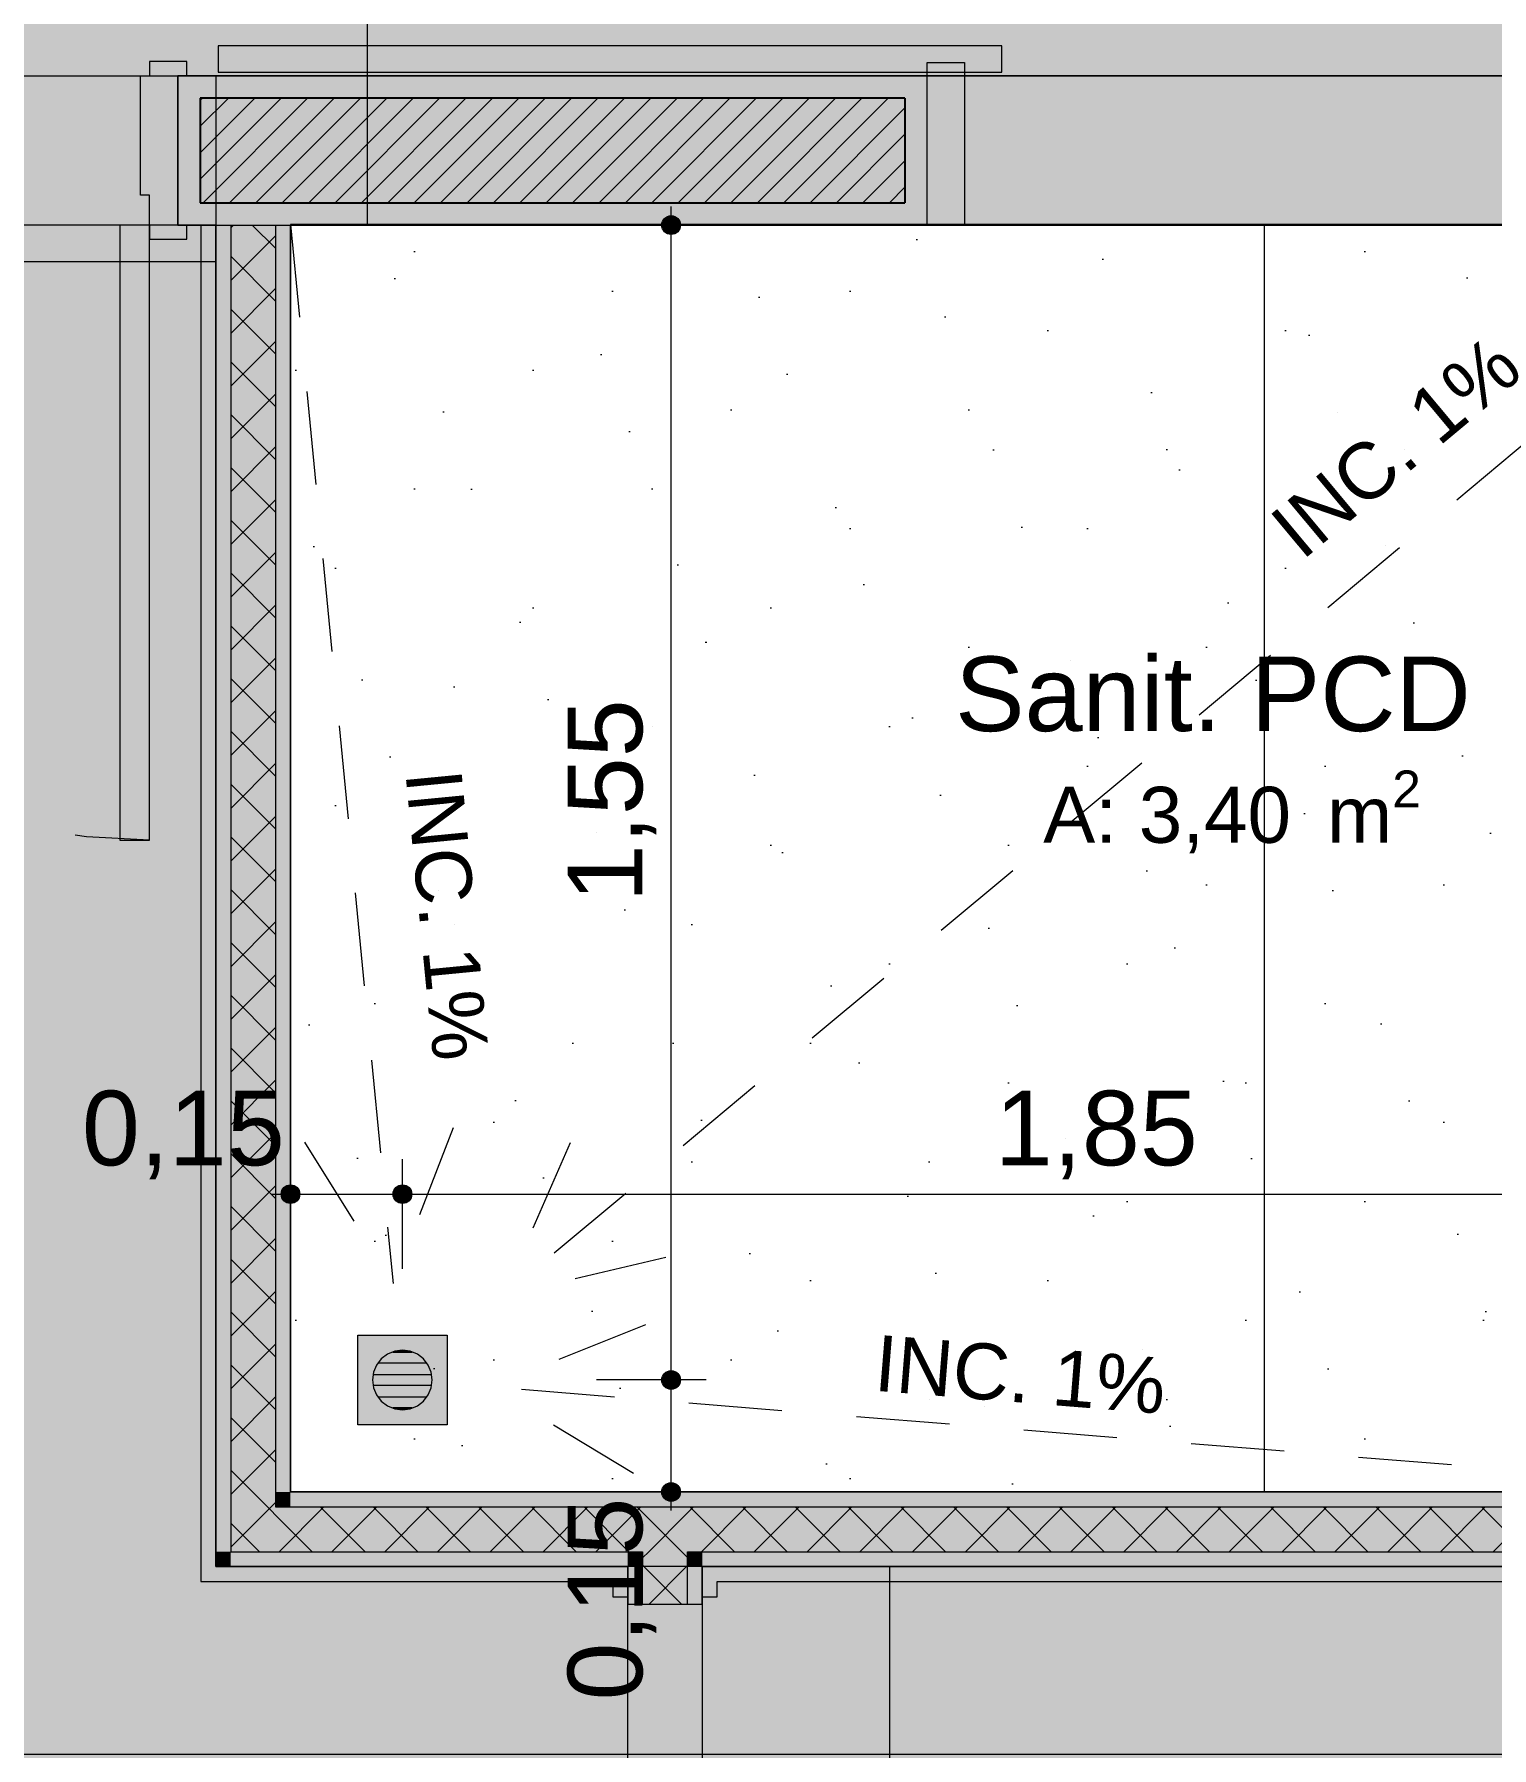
# Model space of a CAD drawing. Header units: metres. Extents: x -77 to -41.1, y -68 to -27.7.
# Drawn here: x -52.959 to -51.007, y -54.591 to -52.295 of the extents above; entities that cross this region are included whole.
import ezdxf
from ezdxf.enums import TextEntityAlignment as Align

# ---------------------------------------------------------------- set-up
doc = ezdxf.new("R2010")
doc.units = ezdxf.units.M
doc.header["$MEASUREMENT"] = 0
doc.linetypes.add('Dashed', pattern=[0.07, 0.045, -0.025])
doc.linetypes.add('HIDDEN2', pattern=[0.1875, 0.125, -0.0625])
for name, color, linetype in [('COTAS PISOS', 7, 'Continuous'), ('PAREDE CONSTRUIR', 7, 'Continuous'), ('Portas Archicad', 7, 'Continuous'), ('ZONA', 7, 'Continuous')]:
    doc.layers.add(name, color=color, linetype=linetype)
for name, color, linetype, lineweight, true_color in [('COTAS PISOS_Caneta_No__25', 7, 'Continuous', 13, 0x982312), ('LAJES.EST_Caneta_No__18', 7, 'Continuous', 0, 0xdfdfdf), ('LAJES.EST_Caneta_No__254', 7, 'Continuous', 0, 0xd1c9ad), ('PISO_Caneta_No__97', 7, 'Continuous', 5, 0x6b6b6b), ('Portas Archicad_Caneta_No__9', 7, 'Continuous', 5, 0x020202), ('Portas Archicad_Caneta_No__97', 7, 'Continuous', 5, 0x6b6b6b), ('RALO_Caneta_No__19', 7, 'Continuous', 0, 0xe9e9e9), ('ZONA_Caneta_No__56', 7, 'Continuous', 0, 0xffe495)]:
    doc.layers.add(name, color=color, linetype=linetype, lineweight=lineweight, true_color=true_color)
for name, color, linetype, lineweight in [('LAJES.EST_Caneta_No__96', 252, 'Continuous', 0), ('NOTAS PISOS_Caneta_No__98', 7, 'Continuous', 0), ('PAREDE CONSTRUIR_Caneta_No__241', 7, 'Continuous', 13), ('PAREDE CONSTRUIR_Caneta_No__3', 7, 'Continuous', 25), ('PAREDE CONSTRUIR_Caneta_No__83', 84, 'Continuous', 0), ('PISO - Rodapé_Caneta_No__11', 7, 'Continuous', 5), ('PISO_Caneta_No__241', 7, 'Continuous', 13), ('Portas Archicad_Caneta_No__241', 7, 'Continuous', 13), ('Portas Archicad_Caneta_No__98', 7, 'Continuous', 0), ('RALO_Caneta_No__96', 252, 'Continuous', 0), ('Selos de Zona Archicad_Caneta_No__11', 7, 'Continuous', 5)]:
    doc.layers.add(name, color=color, linetype=linetype, lineweight=lineweight)
doc.styles.add('GENERATED_STYLE_1', font='arial.ttf')
doc.dimstyles.new('GENERATED_STYLE__1', dxfattribs={"dimtxt": 0.1, "dimasz": 0.0475, "dimexe": 0.18, "dimexo": 0.1, "dimgap": 0, "dimtad": 1, "dimtih": 1, "dimtoh": 1, "dimzin": 0, "dimdsep": 46, "dimtxsty": 'GENERATED_STYLE_1', "dimblk": 'ARROWHEAD_11', "dimblk1": 'ARROWHEAD_11', "dimblk2": 'ARROWHEAD_11', "dimcen": 0.09, "dimclrd": 256, "dimclre": 256, "dimclrt": 256, "dimadec": 0, "dimazin": 0, "dimtfac": 1, "dimtdec": 4, "dimtmove": 0, "dimatfit": 3, "dimfxl": 0, "dimtolj": 1, "dimtzin": 0, "dimarcsym": 0})
doc.dimstyles.new('GENERATED_STYLE__2', dxfattribs={"dimtxt": 0.1, "dimasz": 0.0475, "dimexe": 0.18, "dimexo": 0.1, "dimgap": 0, "dimtad": 1, "dimzin": 0, "dimdsep": 46, "dimtxsty": 'GENERATED_STYLE_1', "dimblk": 'ARROWHEAD_11', "dimblk1": 'ARROWHEAD_11', "dimblk2": 'ARROWHEAD_11', "dimcen": 0.09, "dimclrd": 256, "dimclre": 256, "dimclrt": 256, "dimadec": 0, "dimazin": 0, "dimtfac": 1, "dimtdec": 4, "dimtmove": 0, "dimatfit": 3, "dimfxl": 0, "dimtolj": 1, "dimtzin": 0, "dimarcsym": 0})
pattern_1 = [(45, (0, 0.5), (-0.159099, 0.159099), [0, -0.15, 0, -0.225]), (110, (0.5, 0.5), (0.21143084, 0.07695453), [0, -0.11, 0, -0.19])]
pattern_2 = [(45, (0, 0), (-0.03535534, 0.03535534), []), (135, (0, 0), (0.03535534, 0.03535534), [])]

# ---------------------------------------------------------------- blocks, each defined once
blk = doc.blocks.new('Sanit. PCD_9_29_3', base_point=(-51.3544, -53.2424))
at = {"layer": 'Selos de Zona Archicad_Caneta_No__11', "color": 7, "lineweight": 5, "attachment_point": 2, "style": 'GENERATED_STYLE_1'}
for s, insert, char_height in [('\\A1;{\\pqc;\\pt0,0.55;\\fArial|b0|i0|c0|p0;\\W1.000000;Sanit. PCD\\fArial|b0|i0|c0|p0;\\W1.000000;\\A1{\\H.66x;\\S^  ;}\\fArial|b0|i0|c0|p0;\\W1.000000;\\fArial|b0|i0|c0|p0;\\W1.000000;\\A1{\\H.66x;\\S^  ;}}', (-51.3544, -53.1286), 0.1), ('\\A1;{\\pqc;\\pt0,0.55;\\fArial|b0|i0|c0|p0;\\W1.000000;A: 3,40\\fArial|b0|i0|c0|p0;\\W1.000000;\\A1{\\H.66x;\\S^  ;}\\fArial|b0|i0|c0|p0;\\W1.000000; m\\fArial|b0|i0|c0|p0;\\W1.000000;\\A1{\\H.66x;\\S2^  ;}}', (-51.3544, -53.2813), 0.075)]:
    blk.add_mtext(s, dxfattribs=dict(at, insert=insert, char_height=char_height))
blk = doc.blocks.new('Exterior Sliding Door 26')
at = {"layer": 'Portas Archicad', "linetype": 'Continuous', "lineweight": 0, "true_color": 0xffffff}
for points in [[(0.425, 0.24), (0.425, 0.205), (1.475, 0.205), (1.475, 0.24)], [(-0.475, 0.218), (-0.525, 0.218), (-0.525, 0.2), (-0.475, 0.2)], [(0.475, 0.2), (0.525, 0.2), (0.525, 0.218), (0.475, 0.218)], [(-0.475, 0), (-0.475, 0.2), (-0.525, 0.2), (-0.525, 0)], [(0.525, 0), (0.525, 0.2), (0.475, 0.2), (0.475, 0)]]:
    blk.add_hatch(color=7, dxfattribs=at).paths.add_polyline_path(points)
at = {"layer": 'Portas Archicad_Caneta_No__241', "color": 7, "linetype": 'Continuous', "lineweight": 13}
for p, q in [((-0.525, 0.17), (-0.525, 0.2)), ((-0.525, 0.17), (-0.525, 0.2)), ((-0.525, 0.17), (-0.525, 0.2)), ((-0.525, 0.17), (-0.525, 0.2)), ((0.525, 0.17), (0.525, 0.2)), ((0.525, 0.17), (0.525, 0.2)), ((0.525, 0.17), (0.525, 0.2)), ((0.525, 0.17), (0.525, 0.2)), ((-0.525, 0.03), (-0.525, 0.17)), ((-0.525, 0.03), (-0.525, 0.17)), ((-0.525, 0.03), (-0.525, 0.17)), ((-0.525, 0.03), (-0.525, 0.17)), ((0.525, 0.03), (0.525, 0.17)), ((0.525, 0.03), (0.525, 0.17)), ((0.525, 0.03), (0.525, 0.17)), ((0.525, 0.03), (0.525, 0.17)), ((-0.525, 0), (-0.525, 0.03)), ((-0.525, 0), (-0.525, 0.03)), ((0.525, 0), (0.525, 0.03)), ((0.525, 0), (0.525, 0.03))]:
    blk.add_line(p, q, dxfattribs=at)
at = {"layer": 'Portas Archicad_Caneta_No__97', "color": 251, "linetype": 'Continuous', "lineweight": 5, "true_color": 0x6b6b6b}
for p, q in [((1.15, 0.3425), (1.1, 0.3925)), ((0.95, 0.3425), (1.15, 0.3425)), ((1.15, 0.3425), (1.1, 0.2925)), ((-0.525, 0.2), (0.525, 0.2)), ((-0.525, 0), (0.525, 0))]:
    blk.add_line(p, q, dxfattribs=at)
at = {"layer": 'Portas Archicad_Caneta_No__98', "color": 7, "linetype": 'Continuous', "lineweight": 0}
for p, q in [((0.425, 0.24), (1.475, 0.24)), ((0.425, 0.205), (0.425, 0.24)), ((1.475, 0.24), (1.475, 0.205)), ((-0.475, 0.218), (-0.525, 0.218)), ((-0.525, 0.218), (-0.525, 0.2)), ((-0.475, 0.2), (-0.475, 0.218)), ((0.525, 0.218), (0.475, 0.218)), ((0.475, 0.218), (0.475, 0.2)), ((0.525, 0.2), (0.525, 0.218)), ((-0.475, 0.2), (-0.525, 0.2)), ((-0.525, 0.2), (-0.525, 0)), ((-0.525, 0.2), (-0.475, 0.2)), ((-0.475, 0), (-0.475, 0.2)), ((1.475, 0.205), (0.425, 0.205)), ((0.525, 0.2), (0.475, 0.2)), ((0.475, 0.2), (0.475, 0)), ((0.475, 0.2), (0.525, 0.2)), ((0.525, 0), (0.525, 0.2)), ((-0.525, 0), (-0.475, 0)), ((0.475, 0), (0.525, 0))]:
    blk.add_line(p, q, dxfattribs=at)
blk = doc.blocks.new('Door 26_4')
at = {"layer": 'Portas Archicad', "linetype": 'Continuous', "lineweight": 0, "true_color": 0xffffff}
for points in [[(0.412, 0.824), (0.372, 0.824), (0.372, 0), (0.412, 0)], [(-0.412, 0), (-0.412, 0.019), (-0.462, 0.019), (-0.462, 0)], [(-0.4, -0.2), (-0.4, -0.04), (-0.412, -0.04), (-0.412, 0), (-0.45, 0), (-0.45, -0.2)], [(0.45, -0.2), (0.45, 0), (0.412, 0), (0.412, -0.04), (0.4, -0.04), (0.4, -0.2)], [(0.412, 0.019), (0.412, 0), (0.462, 0), (0.462, 0.019)], [(-0.412, -0.219), (-0.412, -0.2), (-0.462, -0.2), (-0.462, -0.219)], [(0.412, -0.2), (0.412, -0.219), (0.462, -0.219), (0.462, -0.2)]]:
    blk.add_hatch(color=7, dxfattribs=at).paths.add_polyline_path(points)
at = {"layer": 'Portas Archicad_Caneta_No__241', "color": 7, "linetype": 'Continuous', "lineweight": 13}
for p, q in [((-0.462, 0), (-0.45, 0)), ((-0.462, 0), (-0.45, 0)), ((-0.45, 0), (-0.45, -0.03)), ((-0.45, 0), (-0.45, -0.03)), ((0.45, 0), (0.45, -0.03)), ((0.45, 0), (0.45, -0.03)), ((0.45, 0), (0.462, 0)), ((0.45, 0), (0.462, 0)), ((-0.45, -0.03), (-0.45, -0.17)), ((-0.45, -0.03), (-0.45, -0.17)), ((-0.45, -0.03), (-0.45, -0.17)), ((-0.45, -0.03), (-0.45, -0.17)), ((0.45, -0.03), (0.45, -0.17)), ((0.45, -0.03), (0.45, -0.17)), ((0.45, -0.03), (0.45, -0.17)), ((0.45, -0.03), (0.45, -0.17)), ((-0.45, -0.17), (-0.45, -0.2)), ((-0.45, -0.17), (-0.45, -0.2)), ((-0.45, -0.17), (-0.45, -0.2)), ((-0.45, -0.17), (-0.45, -0.2)), ((0.45, -0.17), (0.45, -0.2)), ((0.45, -0.17), (0.45, -0.2)), ((0.45, -0.17), (0.45, -0.2)), ((0.45, -0.17), (0.45, -0.2)), ((-0.462, -0.2), (-0.45, -0.2)), ((-0.462, -0.2), (-0.45, -0.2)), ((0.45, -0.2), (0.462, -0.2)), ((0.45, -0.2), (0.462, -0.2))]:
    blk.add_line(p, q, dxfattribs=at)
at = {"layer": 'Portas Archicad_Caneta_No__9', "color": 18, "linetype": 'Continuous', "lineweight": 5, "true_color": 0x020202}
for p, q in [((0.372, 0), (0.372, 0.824)), ((0.372, 0.824), (0.412, 0.824)), ((0.412, 0.824), (0.412, 0)), ((-0.462, 0), (-0.462, 0.019)), ((-0.462, 0.019), (-0.412, 0.019)), ((-0.412, 0), (-0.462, 0)), ((-0.412, 0), (-0.45, 0)), ((-0.45, 0), (-0.45, -0.2)), ((-0.412, 0.019), (-0.412, 0)), ((-0.412, -0.04), (-0.412, 0)), ((0.412, 0), (0.372, 0)), ((0.412, 0.019), (0.462, 0.019)), ((0.412, 0), (0.412, 0.019)), ((0.462, 0), (0.412, 0)), ((0.45, 0), (0.412, 0)), ((0.412, 0), (0.412, -0.04)), ((0.45, -0.2), (0.45, 0)), ((0.462, 0.019), (0.462, 0)), ((-0.4, -0.04), (-0.412, -0.04)), ((-0.4, -0.2), (-0.4, -0.04)), ((0.412, -0.04), (0.4, -0.04)), ((0.4, -0.04), (0.4, -0.2)), ((-0.462, -0.219), (-0.462, -0.2)), ((-0.462, -0.2), (-0.412, -0.2)), ((-0.45, -0.2), (-0.4, -0.2)), ((-0.412, -0.2), (-0.412, -0.219)), ((0.4, -0.2), (0.45, -0.2)), ((0.412, -0.2), (0.462, -0.2)), ((0.412, -0.219), (0.412, -0.2)), ((0.462, -0.2), (0.462, -0.219)), ((-0.412, -0.219), (-0.462, -0.219)), ((0.462, -0.219), (0.412, -0.219))]:
    blk.add_line(p, q, dxfattribs=at)
at = {"layer": 'Portas Archicad_Caneta_No__97', "color": 251, "linetype": 'Dashed', "lineweight": 5, "true_color": 0x6b6b6b}
blk.add_arc((0.412, 0), 0.824, 90, 180, dxfattribs=at)
blk = doc.blocks.new('Rectangular Door Opening 26')
at = {"layer": 'Portas Archicad_Caneta_No__241', "color": 7, "linetype": 'Continuous', "lineweight": 13}
for p, q in [((-0.4, 0.08), (-0.4, 0.1)), ((0.4, 0.08), (0.4, 0.1)), ((-0.4, 0.02), (-0.4, 0.08)), ((0.4, 0.02), (0.4, 0.08)), ((-0.4, 0), (-0.4, 0.02)), ((0.4, 0), (0.4, 0.02))]:
    blk.add_line(p, q, dxfattribs=at)
blk = doc.blocks.new('Símbolo Inclinação 20_17')
at = {"layer": 'NOTAS PISOS_Caneta_No__98', "color": 7, "linetype": 'HIDDEN2', "lineweight": 0}
for p in [(2.0387, 0.1), (0, 0), (2.0387, -0.1)]:
    blk.add_line(p, (2.2387, 0), dxfattribs=at)
at = {"layer": 'NOTAS PISOS_Caneta_No__98', "color": 7, "linetype": 'HIDDEN2', "lineweight": 0, "style": 'GENERATED_STYLE_1'}
blk.add_attdef('txt', text='', height=0.075, rotation=180, dxfattribs=at).set_placement((0.8016, -0.0079), align=Align.BOTTOM_LEFT)
blk = doc.blocks.new('Símbolo Inclinação 20_18')
at = {"layer": 'NOTAS PISOS_Caneta_No__98', "color": 7, "linetype": 'HIDDEN2', "lineweight": 0}
for p in [(1.5415, 0.1), (0, 0), (1.5415, -0.1)]:
    blk.add_line(p, (1.7415, 0), dxfattribs=at)
at = {"layer": 'NOTAS PISOS_Caneta_No__98', "color": 7, "linetype": 'HIDDEN2', "lineweight": 0, "style": 'GENERATED_STYLE_1'}
blk.add_attdef('txt', text='', height=0.075, rotation=180, dxfattribs=at).set_placement((1.2288, 0.0306), align=Align.BOTTOM_LEFT)
blk = doc.blocks.new('Símbolo Inclinação 20_19')
at = {"layer": 'NOTAS PISOS_Caneta_No__98', "color": 7, "linetype": 'HIDDEN2', "lineweight": 0}
for p in [(1.2258, 0.1), (0, 0), (1.2258, -0.1)]:
    blk.add_line(p, (1.4258, 0), dxfattribs=at)
at = {"layer": 'NOTAS PISOS_Caneta_No__98', "color": 7, "linetype": 'HIDDEN2', "lineweight": 0, "style": 'GENERATED_STYLE_1'}
blk.add_attdef('txt', text='', height=0.075, dxfattribs=at).set_placement((0.7685, 0.0801), align=Align.BOTTOM_LEFT)
blk = doc.blocks.new('*D214')
at = {"layer": 'COTAS PISOS_Caneta_No__25', "linetype": 'Continuous', "lineweight": 13, "true_color": 0x982312}
for points in [[(-52.1183, -54.0979), (-52.1174, -54.1027), (-52.1147, -54.1067), (-52.1106, -54.1095), (-52.1058, -54.1104), (-52.101, -54.1095), (-52.097, -54.1067), (-52.0943, -54.1027), (-52.0933, -54.0979), (-52.0943, -54.0931), (-52.097, -54.0891), (-52.101, -54.0864), (-52.1058, -54.0854), (-52.1106, -54.0864), (-52.1147, -54.0891), (-52.1174, -54.0931)], [(-52.1183, -54.2479), (-52.1174, -54.2527), (-52.1147, -54.2567), (-52.1106, -54.2595), (-52.1058, -54.2604), (-52.101, -54.2595), (-52.097, -54.2567), (-52.0943, -54.2527), (-52.0933, -54.2479), (-52.0943, -54.2431), (-52.097, -54.2391), (-52.101, -54.2364), (-52.1058, -54.2354), (-52.1106, -54.2364), (-52.1147, -54.2391), (-52.1174, -54.2431)]]:
    blk.add_hatch(color=24, dxfattribs=at).paths.add_polyline_path(points)
at = {"layer": 'COTAS PISOS_Caneta_No__25', "color": 24, "linetype": 'Continuous', "lineweight": 13, "true_color": 0x982312}
for p, q in [((-52.1183, -54.0979), (-52.2058, -54.0979)), ((-52.0589, -54.0979), (-52.0933, -54.0979)), ((-52.1058, -54.2354), (-52.1058, -54.1104)), ((-52.1183, -54.2479), (-52.2058, -54.2479)), ((-52.1058, -54.2729), (-52.1058, -54.2604)), ((-52.0589, -54.2479), (-52.0933, -54.2479))]:
    blk.add_line(p, q, dxfattribs=at)
for centre in [(-52.1058, -54.0979), (-52.1058, -54.2479)]:
    blk.add_circle(centre, 0.0125, dxfattribs=at)
at = {"layer": 'COTAS PISOS_Caneta_No__25', "color": 24, "lineweight": 13, "true_color": 0x982312, "insert": (-52.1258, -54.5273), "char_height": 0.1, "attachment_point": 7, "rotation": 90, "style": 'GENERATED_STYLE_1'}
blk.add_mtext('\\A1;{\\pql;\\fArial|b0|i0|c0|p0;\\W1.000000;0,15}', dxfattribs=at)
blk = doc.blocks.new('ARROWHEAD_11')
at = {"color": 0, "linetype": 'Continuous', "lineweight": 0}
blk.add_line((0, 0), (-1, 0), dxfattribs=at)
at = {"color": 0, "linetype": 'Continuous', "lineweight": 0, "const_width": 0.25, "flags": 128}
blk.add_lwpolyline([(-0.125, 0, 1), (0.125, 0, 1)], format="xyb", close=True, dxfattribs=at)
blk = doc.blocks.new('*D215')
at = {"layer": 'COTAS PISOS_Caneta_No__25', "linetype": 'Continuous', "lineweight": 13, "true_color": 0x982312}
for points in [[(-52.1183, -52.5506), (-52.1174, -52.5554), (-52.1147, -52.5594), (-52.1106, -52.5621), (-52.1058, -52.5631), (-52.101, -52.5621), (-52.097, -52.5594), (-52.0943, -52.5554), (-52.0933, -52.5506), (-52.0943, -52.5458), (-52.097, -52.5417), (-52.101, -52.539), (-52.1058, -52.5381), (-52.1106, -52.539), (-52.1147, -52.5417), (-52.1174, -52.5458)], [(-52.1183, -54.0979), (-52.1174, -54.1027), (-52.1147, -54.1067), (-52.1106, -54.1095), (-52.1058, -54.1104), (-52.101, -54.1095), (-52.097, -54.1067), (-52.0943, -54.1027), (-52.0933, -54.0979), (-52.0943, -54.0931), (-52.097, -54.0891), (-52.101, -54.0864), (-52.1058, -54.0854), (-52.1106, -54.0864), (-52.1147, -54.0891), (-52.1174, -54.0931)]]:
    blk.add_hatch(color=24, dxfattribs=at).paths.add_polyline_path(points)
at = {"layer": 'COTAS PISOS_Caneta_No__25', "color": 24, "linetype": 'Continuous', "lineweight": 13, "true_color": 0x982312}
for p, q in [((-52.1058, -52.5381), (-52.1058, -52.5256)), ((-52.1183, -52.5506), (-52.2058, -52.5506)), ((-52.1058, -54.0854), (-52.1058, -52.5631)), ((-52.0589, -52.5506), (-52.0933, -52.5506)), ((-52.1183, -54.0979), (-52.2058, -54.0979)), ((-52.0589, -54.0979), (-52.0933, -54.0979))]:
    blk.add_line(p, q, dxfattribs=at)
for centre in [(-52.1058, -52.5506), (-52.1058, -54.0979)]:
    blk.add_circle(centre, 0.0125, dxfattribs=at)
at = {"layer": 'COTAS PISOS_Caneta_No__25', "color": 24, "lineweight": 13, "true_color": 0x982312, "insert": (-52.1258, -53.4577), "char_height": 0.1, "attachment_point": 7, "rotation": 90, "style": 'GENERATED_STYLE_1'}
blk.add_mtext('\\A1;{\\pql;\\fArial|b0|i0|c0|p0;\\W1.000000;1,55}', dxfattribs=at)
blk = doc.blocks.new('*D216')
at = {"layer": 'COTAS PISOS_Caneta_No__25', "linetype": 'Continuous', "lineweight": 13, "true_color": 0x982312}
for points in [[(-52.6282, -53.8489), (-52.6273, -53.8537), (-52.6245, -53.8578), (-52.6205, -53.8605), (-52.6157, -53.8614), (-52.6109, -53.8605), (-52.6069, -53.8578), (-52.6042, -53.8537), (-52.6032, -53.8489), (-52.6042, -53.8442), (-52.6069, -53.8401), (-52.6109, -53.8374), (-52.6157, -53.8364), (-52.6205, -53.8374), (-52.6245, -53.8401), (-52.6273, -53.8442)], [(-52.4782, -53.8489), (-52.4773, -53.8537), (-52.4745, -53.8578), (-52.4705, -53.8605), (-52.4657, -53.8614), (-52.4609, -53.8605), (-52.4569, -53.8578), (-52.4542, -53.8537), (-52.4532, -53.8489), (-52.4542, -53.8442), (-52.4569, -53.8401), (-52.4609, -53.8374), (-52.4657, -53.8364), (-52.4705, -53.8374), (-52.4745, -53.8401), (-52.4773, -53.8442)]]:
    blk.add_hatch(color=24, dxfattribs=at).paths.add_polyline_path(points)
at = {"layer": 'COTAS PISOS_Caneta_No__25', "color": 24, "linetype": 'Continuous', "lineweight": 13, "true_color": 0x982312}
for p, q in [((-52.6157, -53.8364), (-52.6157, -53.8021)), ((-52.4657, -53.8364), (-52.4657, -53.8021)), ((-52.6407, -53.8489), (-52.6282, -53.8489)), ((-52.6032, -53.8489), (-52.4782, -53.8489)), ((-52.6157, -53.9489), (-52.6157, -53.8614)), ((-52.4657, -53.9489), (-52.4657, -53.8614))]:
    blk.add_line(p, q, dxfattribs=at)
for centre in [(-52.6157, -53.8489), (-52.4657, -53.8489)]:
    blk.add_circle(centre, 0.0125, dxfattribs=at)
at = {"layer": 'COTAS PISOS_Caneta_No__25', "color": 24, "lineweight": 13, "true_color": 0x982312, "insert": (-52.8951, -53.8289), "char_height": 0.1, "attachment_point": 7, "style": 'GENERATED_STYLE_1'}
blk.add_mtext('\\A1;{\\pql;\\fArial|b0|i0|c0|p0;\\W1.000000;0,15}', dxfattribs=at)
blk = doc.blocks.new('*D217')
at = {"layer": 'COTAS PISOS_Caneta_No__25', "linetype": 'Continuous', "lineweight": 13, "true_color": 0x982312}
for points in [[(-52.4782, -53.8489), (-52.4773, -53.8537), (-52.4745, -53.8578), (-52.4705, -53.8605), (-52.4657, -53.8614), (-52.4609, -53.8605), (-52.4569, -53.8578), (-52.4542, -53.8537), (-52.4532, -53.8489), (-52.4542, -53.8442), (-52.4569, -53.8401), (-52.4609, -53.8374), (-52.4657, -53.8364), (-52.4705, -53.8374), (-52.4745, -53.8401), (-52.4773, -53.8442)], [(-50.6242, -53.8489), (-50.6232, -53.8537), (-50.6205, -53.8578), (-50.6164, -53.8605), (-50.6117, -53.8614), (-50.6069, -53.8605), (-50.6028, -53.8578), (-50.6001, -53.8537), (-50.5992, -53.8489), (-50.6001, -53.8442), (-50.6028, -53.8401), (-50.6069, -53.8374), (-50.6117, -53.8364), (-50.6164, -53.8374), (-50.6205, -53.8401), (-50.6232, -53.8442)]]:
    blk.add_hatch(color=24, dxfattribs=at).paths.add_polyline_path(points)
at = {"layer": 'COTAS PISOS_Caneta_No__25', "color": 24, "linetype": 'Continuous', "lineweight": 13, "true_color": 0x982312}
for p, q in [((-52.4657, -53.8364), (-52.4657, -53.8021)), ((-50.6117, -53.8364), (-50.6117, -53.8021)), ((-52.4532, -53.8489), (-50.6242, -53.8489)), ((-50.5992, -53.8489), (-50.5867, -53.8489)), ((-52.4657, -53.9489), (-52.4657, -53.8614)), ((-50.6117, -53.9489), (-50.6117, -53.8614))]:
    blk.add_line(p, q, dxfattribs=at)
for centre in [(-52.4657, -53.8489), (-50.6117, -53.8489)]:
    blk.add_circle(centre, 0.0125, dxfattribs=at)
at = {"layer": 'COTAS PISOS_Caneta_No__25', "color": 24, "lineweight": 13, "true_color": 0x982312, "insert": (-51.6721, -53.8289), "char_height": 0.1, "attachment_point": 7, "style": 'GENERATED_STYLE_1'}
blk.add_mtext('\\A1;{\\pql;\\fArial|b0|i0|c0|p0;\\W1.000000;1,85}', dxfattribs=at)
blk = doc.blocks.new('Rectangular Floor Drain 26')
at = {"layer": 'RALO_Caneta_No__19', "linetype": 'Continuous', "lineweight": 0, "true_color": 0xe9e9e9}
h = blk.add_hatch(color=254, dxfattribs=at)
h.paths.add_polyline_path([(-0.06, 0.06), (-0.06, -0.06), (0.06, -0.06), (0.06, 0.06)])
h.paths.add_polyline_path([(0.04, 0), (0.0386, -0.0104), (0.0346, -0.02), (0.0283, -0.0283), (0.02, -0.0346), (0.0104, -0.0386), (0, -0.04), (-0.0104, -0.0386), (-0.02, -0.0346), (-0.0283, -0.0283), (-0.0346, -0.02), (-0.0386, -0.0104), (-0.04, 0), (-0.0386, 0.0104), (-0.0346, 0.02), (-0.0283, 0.0283), (-0.02, 0.0346), (-0.0104, 0.0386), (0, 0.04), (0.0104, 0.0386), (0.02, 0.0346), (0.0283, 0.0283), (0.0346, 0.02), (0.0386, 0.0104)], flags=0)
for points in [[(-0.0283, 0.0283), (-0.0327, 0.0225), (0.0327, 0.0225), (0.0283, 0.0283), (0.02, 0.0346), (0.0131, 0.0375), (-0.0131, 0.0375), (-0.02, 0.0346)], [(-0.0131, 0.0375), (0.0131, 0.0375), (0.0104, 0.0386), (0, 0.04), (-0.0104, 0.0386)], [(-0.039, 0.0075), (-0.04, 0), (-0.039, -0.0075), (0.039, -0.0075), (0.04, 0), (0.039, 0.0075)], [(-0.0386, 0.0104), (-0.039, 0.0075), (0.039, 0.0075), (0.0386, 0.0104), (0.0346, 0.02), (0.0327, 0.0225), (-0.0327, 0.0225), (-0.0346, 0.02)], [(-0.039, -0.0075), (-0.0386, -0.0104), (-0.0346, -0.02), (-0.0327, -0.0225), (0.0327, -0.0225), (0.0346, -0.02), (0.0386, -0.0104), (0.039, -0.0075)], [(-0.0327, -0.0225), (-0.0283, -0.0283), (-0.02, -0.0346), (-0.0131, -0.0375), (0.0131, -0.0375), (0.02, -0.0346), (0.0283, -0.0283), (0.0327, -0.0225)], [(0.0131, -0.0375), (-0.0131, -0.0375), (-0.0104, -0.0386), (0, -0.04), (0.0104, -0.0386)]]:
    blk.add_hatch(color=254, dxfattribs=at).paths.add_polyline_path(points)
at = {"layer": 'RALO_Caneta_No__96', "color": 252, "linetype": 'Continuous', "lineweight": 0}
for p, q in [((-0.06, 0.06), (-0.06, -0.06)), ((0.06, 0.06), (-0.06, 0.06)), ((0.06, -0.06), (0.06, 0.06)), ((-0.0346, 0.02), (-0.0283, 0.0283)), ((-0.0283, 0.0283), (-0.02, 0.0346)), ((-0.02, 0.0346), (-0.0104, 0.0386)), ((0.0131, 0.0375), (-0.0131, 0.0375)), ((-0.0104, 0.0386), (0, 0.04)), ((0, 0.04), (0.0104, 0.0386)), ((0.0104, 0.0386), (0.02, 0.0346)), ((0.02, 0.0346), (0.0283, 0.0283)), ((0.0283, 0.0283), (0.0346, 0.02)), ((-0.04, 0), (-0.0386, 0.0104)), ((-0.0386, -0.0104), (-0.04, 0)), ((0.039, 0.0075), (-0.039, 0.0075)), ((-0.0386, 0.0104), (-0.0346, 0.02)), ((-0.0327, 0.0225), (0.0327, 0.0225)), ((0.0346, 0.02), (0.0386, 0.0104)), ((0.0386, 0.0104), (0.04, 0)), ((0.04, 0), (0.0386, -0.0104)), ((-0.039, -0.0075), (0.039, -0.0075)), ((-0.0346, -0.02), (-0.0386, -0.0104)), ((-0.0283, -0.0283), (-0.0346, -0.02)), ((0.0327, -0.0225), (-0.0327, -0.0225)), ((0.0346, -0.02), (0.0283, -0.0283)), ((0.0386, -0.0104), (0.0346, -0.02)), ((-0.02, -0.0346), (-0.0283, -0.0283)), ((-0.0104, -0.0386), (-0.02, -0.0346)), ((-0.0131, -0.0375), (0.0131, -0.0375)), ((0, -0.04), (-0.0104, -0.0386)), ((0.0104, -0.0386), (0, -0.04)), ((0.02, -0.0346), (0.0104, -0.0386)), ((0.0283, -0.0283), (0.02, -0.0346)), ((-0.06, -0.06), (0.06, -0.06))]:
    blk.add_line(p, q, dxfattribs=at)

msp = doc.modelspace()

# ---------------------------------------------------------------- hatches: boundary and pattern name
at = {"layer": 'LAJES.EST_Caneta_No__18', "linetype": 'Continuous', "lineweight": 0, "true_color": 0xdfdfdf}
h = msp.add_hatch(dxfattribs=at)
h.set_pattern_fill('Piso_Externo__0003', color=254, style=0, pattern_type=2)
h.set_pattern_definition([(45, (0, 0.6), (-0.1909188, 0.1909188), [0, -0.18, 0, -0.27]), (110, (0.6, 0.6), (0.253717, 0.09234544), [0, -0.132, 0, -0.228])])
h.paths.add_polyline_path([(-76.514, -65.1016), (-73.814, -65.1016, -0.414214), (-75.814, -67.1016), (-66.814, -67.1016, -0.414214), (-68.814, -65.1016), (-68.814, -62.301), (-68.814, -45.4002, -0.414214), (-66.514, -43.1002), (-65.914, -43.1002), (-65.914, -42.3002), (-66.514, -42.3002), (-66.514, -38.2041), (-65.114, -38.2041), (-65.114, -36.7038), (-66.514, -36.7038), (-66.514, -32.5997), (-65.114, -32.5997), (-56.714, -32.5997), (-53.814, -32.5997), (-44.014, -32.5997), (-44.014, -42.3002), (-53.814, -42.3002), (-53.814, -47.1002), (-44.014, -47.1002), (-44.014, -50.8516), (-45.6136, -50.8516), (-45.6136, -52.3506), (-44.014, -52.3506), (-44.014, -60.3006), (-48.9163, -60.3006), (-48.9163, -61.1006), (-44.3609, -61.1006), (-44.3609, -67.1016), (-44.014, -67.1016), (-41.514, -67.1016), (-41.514, -28.1016), (-41.714, -28.1016), (-41.714, -60.3006), (-43.014, -60.3006), (-43.014, -30.0016), (-66.514, -30.0016), (-66.514, -28.1016), (-76.514, -28.1016)])
h.paths.add_polyline_path([(-73.814, -45.1016), (-76.314, -45.1016), (-76.314, -43.0892), (-75.7984, -43.0908, -0.414214), (-73.8139, -45.0876)], flags=0)
h.paths.add_polyline_path([(-73.814, -45.5846, -0.009328), (-73.814, -45.6604)], flags=0)
h.paths.add_polyline_path([(-52.814, -46.3002), (-52.814, -43.1002), (-44.014, -43.1002), (-44.014, -46.3002)], flags=0)
h.paths.add_polyline_path([(-67.714, -34.1), (-76.314, -34.1), (-76.314, -32.5997), (-67.714, -32.5997)], flags=0)
at = {"layer": 'LAJES.EST_Caneta_No__254', "linetype": 'Continuous', "lineweight": 0, "true_color": 0xd1c9ad}
h = msp.add_hatch(dxfattribs=at)
h.set_pattern_fill('Haie_OD_0003', color=9, style=0, pattern_type=2)
h.set_pattern_definition(pattern_1)
h.paths.add_polyline_path([(-65.114, -47.1002), (-66.514, -47.1002), (-66.514, -60.3006), (-56.514, -60.3006), (-44.014, -60.3006), (-44.014, -56.6006), (-50.5957, -56.6006), (-50.5957, -54.2479), (-52.6157, -54.2479), (-52.6157, -52.5506), (-50.5957, -52.5506), (-45.6136, -52.5506), (-45.6136, -50.8516), (-44.014, -50.8516), (-44.014, -47.1002), (-53.814, -47.1002), (-53.814, -42.3002), (-44.014, -42.3002), (-44.014, -37.1002), (-51.174, -37.1002), (-51.174, -32.5997), (-53.814, -32.5997), (-56.714, -32.5997), (-58.7637, -32.5997), (-58.7637, -34.9038), (-63.464, -34.9038), (-63.464, -36.5038), (-65.114, -36.5038), (-65.114, -38.4037), (-63.464, -38.4037), (-63.464, -42.1002), (-65.114, -42.1002), (-65.114, -42.3002)])
h.paths.add_polyline_path([(-60.5596, -42.1002), (-60.5596, -38.4037), (-58.8637, -38.4037), (-58.8637, -42.1002)], flags=0)
h.paths.add_polyline_path([(-59.064, -48.7001), (-59.064, -47.3002), (-56.714, -47.3002), (-56.714, -48.7001)], flags=0)
at = {"layer": 'LAJES.EST_Caneta_No__96', "linetype": 'Continuous', "lineweight": 0}
h = msp.add_hatch(dxfattribs=at)
h.set_pattern_fill('Haie_OD_0003', color=252, style=0, pattern_type=2)
h.set_pattern_definition(pattern_1)
h.paths.add_polyline_path([(-52.6157, -54.2479), (-50.5157, -54.2479), (-50.5157, -56.6006), (-44.014, -56.6006), (-44.014, -52.3506), (-45.6136, -52.3506), (-45.6136, -52.5506), (-45.8324, -52.5506), (-50.5157, -52.5506), (-52.6157, -52.5506)])
at = {"layer": 'PAREDE CONSTRUIR', "linetype": 'Continuous', "lineweight": 0, "true_color": 0xffffff}
for points in [[(-52.7665, -52.3506), (-52.7365, -52.3806), (-51.7926, -52.3806), (-51.7626, -52.3506)], [(-52.7365, -52.3806), (-52.7665, -52.3506), (-52.7665, -52.5206), (-52.7365, -52.5206)], [(-51.7926, -52.3806), (-51.7926, -52.5206), (-51.7626, -52.5206), (-51.7626, -52.3506)], [(-52.7665, -52.5206), (-52.7665, -52.5506), (-51.7626, -52.5506), (-51.7626, -52.5206)], [(-52.6957, -54.3279), (-52.6957, -52.5506), (-52.7157, -52.5506), (-52.7157, -54.3279)], [(-52.6157, -54.2479), (-52.6157, -52.5506), (-52.6357, -52.5506), (-52.6357, -54.2479)], [(-52.6357, -54.2479), (-52.6357, -54.2679), (-52.6157, -54.2479)], [(-52.6157, -54.2479), (-52.6357, -54.2679), (-52.6157, -54.2679)], [(-52.6157, -54.2679), (-50.6117, -54.2679), (-50.6117, -54.2479), (-52.6157, -54.2479)], [(-52.7157, -54.3279), (-52.7157, -54.3479), (-52.6957, -54.3279)], [(-52.6957, -54.3279), (-52.7157, -54.3479), (-52.6957, -54.3479)], [(-52.164, -54.3279), (-52.6957, -54.3279), (-52.6957, -54.3479), (-52.164, -54.3479)], [(-52.144, -54.3279), (-52.164, -54.3279), (-52.164, -54.3479), (-52.144, -54.3479)], [(-52.064, -54.3279), (-52.084, -54.3279), (-52.084, -54.3479), (-52.064, -54.3479)], [(-52.064, -54.3479), (-50.6117, -54.3479), (-50.6117, -54.3279), (-52.064, -54.3279)], [(-52.144, -54.3479), (-52.164, -54.3479), (-52.164, -54.3986), (-52.144, -54.3986)], [(-52.084, -54.3479), (-52.084, -54.3986), (-52.064, -54.3986), (-52.064, -54.3479)]]:
    msp.add_hatch(color=7, dxfattribs=at).paths.add_polyline_path(points)
at = {"layer": 'PAREDE CONSTRUIR', "linetype": 'Continuous', "lineweight": 0, "true_color": 0x000000}
h = msp.add_hatch(dxfattribs=at)
h.set_pattern_fill('common_brick_0003', color=18, style=0, pattern_type=2)
h.set_pattern_definition([(45, (0, 0), (-0.0176776695, 0.0176776695), [])])
h.paths.add_polyline_path([(-52.7365, -52.5206), (-51.7926, -52.5206), (-51.7926, -52.3806), (-52.7365, -52.3806)])
at = {"layer": 'PAREDE CONSTRUIR_Caneta_No__83', "linetype": 'Continuous', "lineweight": 0}
h = msp.add_hatch(dxfattribs=at)
h.set_pattern_fill('Placomur_0003', color=84, style=0, pattern_type=2)
h.set_pattern_definition(pattern_2)
h.paths.add_polyline_path([(-52.6357, -54.2679), (-52.6357, -52.5506), (-52.6957, -52.5506), (-52.6957, -54.2679)])
h = msp.add_hatch(dxfattribs=at)
h.set_pattern_fill('Placomur_0003', color=84, style=0, pattern_type=2)
h.set_pattern_definition(pattern_2)
h.paths.add_polyline_path([(-52.6957, -54.2679), (-52.6957, -54.3279), (-52.6357, -54.2679)])
h = msp.add_hatch(dxfattribs=at)
h.set_pattern_fill('Placomur_0003', color=84, style=0, pattern_type=2)
h.set_pattern_definition(pattern_2)
h.paths.add_polyline_path([(-52.6357, -54.2679), (-52.6957, -54.3279), (-52.6357, -54.3279)])
h = msp.add_hatch(dxfattribs=at)
h.set_pattern_fill('Placomur_0003', color=84, style=0, pattern_type=2)
h.set_pattern_definition(pattern_2)
h.paths.add_polyline_path([(-52.144, -54.2679), (-52.6357, -54.2679), (-52.6357, -54.3279), (-52.144, -54.3279)])
h = msp.add_hatch(dxfattribs=at)
h.set_pattern_fill('Placomur_0003', color=84, style=0, pattern_type=2)
h.set_pattern_definition(pattern_2)
h.paths.add_polyline_path([(-52.084, -54.2679), (-52.144, -54.2679), (-52.144, -54.3279), (-52.084, -54.3279)])
h = msp.add_hatch(dxfattribs=at)
h.set_pattern_fill('Placomur_0003', color=84, style=0, pattern_type=2)
h.set_pattern_definition(pattern_2)
h.paths.add_polyline_path([(-52.084, -54.3279), (-50.6117, -54.3279), (-50.6117, -54.2679), (-52.084, -54.2679)])
h = msp.add_hatch(dxfattribs=at)
h.set_pattern_fill('Placomur_0003', color=84, style=0, pattern_type=2)
h.set_pattern_definition(pattern_2)
h.paths.add_polyline_path([(-52.084, -54.3279), (-52.144, -54.3279), (-52.144, -54.3479), (-52.084, -54.3479)])
h = msp.add_hatch(dxfattribs=at)
h.set_pattern_fill('Placomur_0003', color=84, style=0, pattern_type=2)
h.set_pattern_definition(pattern_2)
h.paths.add_polyline_path([(-52.144, -54.3479), (-52.144, -54.3986), (-52.084, -54.3986), (-52.084, -54.3479)])
at = {"layer": 'PISO_Caneta_No__97', "linetype": 'Continuous', "lineweight": 5, "true_color": 0x6b6b6b}
h = msp.add_hatch(dxfattribs=at)
h.set_pattern_fill('Ceramica_200_x_200_0003', color=251, style=0, pattern_type=2)
h.set_pattern_definition([(0, (-56.514, -56.6006), (0, 2), []), (90, (-56.514, -56.6006), (-2, 0), [])])
h.paths.add_polyline_path([(-65.114, -36.4993), (-65.114, -38.4037), (-60.6596, -38.4037), (-60.6596, -38.2037), (-58.7637, -38.2037), (-56.714, -38.2037), (-56.714, -42.1002), (-58.7637, -42.1002), (-58.7637, -42.3002), (-60.6596, -42.3002), (-64.914, -42.3002), (-64.914, -47.3002), (-62.614, -47.3002), (-59.164, -47.3002), (-59.164, -47.1002), (-56.514, -47.1002), (-56.514, -48.8001), (-56.714, -48.8001), (-56.714, -52.3506), (-59.164, -52.3506), (-62.614, -52.3506), (-62.614, -54.0606), (-56.714, -54.0606), (-56.714, -56.6006), (-54.014, -56.6006), (-54.014, -52.3506), (-52.7157, -52.3506), (-52.7157, -52.5506), (-45.8136, -52.5506), (-45.8136, -50.8516), (-54.014, -50.8516), (-54.014, -47.1002), (-54.014, -42.1002), (-53.814, -42.1002), (-53.814, -36.7038), (-56.594, -36.7038), (-56.714, -36.7038), (-63.3639, -36.7038), (-63.364, -36.4993)])
h = msp.add_hatch(dxfattribs=at)
h.set_pattern_fill('Ceramica_200_x_200_0003', color=251, style=0, pattern_type=2)
h.set_pattern_definition([(0, (-53.814, -56.6006), (0, 2), []), (90, (-53.814, -56.6006), (-2, 0), [])])
h.paths.add_polyline_path([(-53.814, -56.6006), (-50.6117, -56.6006), (-50.6117, -54.3479), (-52.7157, -54.3479), (-52.7157, -52.5506), (-53.814, -52.5506), (-53.814, -54.3479)])
h = msp.add_hatch(dxfattribs=at)
h.set_pattern_fill('Ceramica_200_x_200_0003', color=251, style=0, pattern_type=2)
h.set_pattern_definition([(0, (-47.3124, -52.5506), (0, 2), []), (90, (-47.3124, -52.5506), (-2, 0), [])])
h.paths.add_polyline_path([(-52.6157, -54.2479), (-52.6157, -52.5506), (-50.5117, -52.5506), (-44.214, -52.5506), (-44.214, -56.6006), (-50.5117, -56.6006), (-50.5117, -54.2479)])

# ---------------------------------------------------------------- linework, layer by layer
at = {"layer": 'PAREDE CONSTRUIR_Caneta_No__241', "color": 7, "linetype": 'Continuous', "lineweight": 13}
for p, q in [((-52.7665, -52.3806), (-52.7665, -52.3506)), ((-52.7665, -52.3806), (-52.7665, -52.3506)), ((-52.7665, -52.3506), (-52.7545, -52.3506)), ((-51.7626, -52.3806), (-51.7626, -52.3506)), ((-51.7626, -52.3806), (-51.7626, -52.3506)), ((-52.7665, -52.5206), (-52.7665, -52.3806)), ((-52.7665, -52.5206), (-52.7665, -52.3806)), ((-51.7626, -52.5206), (-51.7626, -52.3806)), ((-51.7626, -52.5206), (-51.7626, -52.3806)), ((-52.7665, -52.5506), (-52.7665, -52.5206)), ((-51.7626, -52.5506), (-51.7626, -52.5206)), ((-52.7665, -52.5506), (-52.7545, -52.5506)), ((-52.6957, -52.5506), (-52.6957, -54.2679)), ((-52.6357, -52.5506), (-52.6357, -54.2479)), ((-52.6957, -54.2679), (-52.6957, -54.3279)), ((-52.6957, -54.2679), (-52.6957, -54.3279)), ((-52.6357, -54.2479), (-52.6357, -54.2679)), ((-52.6357, -54.2479), (-52.6357, -54.2679)), ((-52.6357, -54.2679), (-52.6157, -54.2679)), ((-52.6157, -54.2679), (-50.6117, -54.2679)), ((-52.6957, -54.3279), (-52.6357, -54.3279)), ((-52.6357, -54.3279), (-52.144, -54.3279)), ((-52.144, -54.3279), (-52.144, -54.3479)), ((-52.144, -54.3279), (-52.144, -54.3479)), ((-52.084, -54.3479), (-52.084, -54.3279)), ((-52.084, -54.3279), (-50.6117, -54.3279)), ((-52.084, -54.3479), (-52.084, -54.3279)), ((-52.144, -54.3986), (-52.144, -54.3479)), ((-52.084, -54.3986), (-52.084, -54.3479)), ((-52.144, -54.3986), (-52.164, -54.3986)), ((-52.084, -54.3986), (-52.144, -54.3986)), ((-52.064, -54.3986), (-52.084, -54.3986))]:
    msp.add_line(p, q, dxfattribs=at)
at = {"layer": 'PAREDE CONSTRUIR_Caneta_No__241', "color": 7, "linetype": 'Continuous', "lineweight": 13, "flags": 128}
for points in [[(-51.7626, -52.3506), (-52.7665, -52.3506)], [(-52.7665, -52.5506), (-51.7626, -52.5506)], [(-52.7157, -52.5506), (-52.6957, -52.5506)], [(-52.7157, -52.5506), (-52.7157, -54.3279)], [(-52.6957, -52.5506), (-52.6357, -52.5506)], [(-52.6357, -52.5506), (-52.6157, -52.5506)], [(-52.6157, -54.2479), (-52.6157, -52.5506)], [(-50.6117, -54.2479), (-52.6157, -54.2479)], [(-52.7157, -54.3479), (-52.7157, -54.3279)], [(-52.7157, -54.3479), (-52.164, -54.3479)], [(-52.164, -54.3479), (-52.164, -54.3986)], [(-52.064, -54.3479), (-50.6117, -54.3479)], [(-52.064, -54.3986), (-52.064, -54.3479)]]:
    msp.add_lwpolyline(points, dxfattribs=at)
at = {"layer": 'PAREDE CONSTRUIR_Caneta_No__3', "color": 7, "linetype": 'Continuous', "lineweight": 25}
for p, q in [((-51.7926, -52.3806), (-52.7365, -52.3806)), ((-52.7365, -52.3806), (-52.7365, -52.5206)), ((-51.7926, -52.3806), (-51.7926, -52.5206)), ((-52.7365, -52.5206), (-51.7926, -52.5206))]:
    msp.add_line(p, q, dxfattribs=at)
at = {"layer": 'PISO - Rodapé_Caneta_No__11', "color": 7, "linetype": 'Continuous', "lineweight": 5}
for p, q in [((-52.7157, -52.5506), (-52.7357, -52.5506)), ((-52.7357, -52.5506), (-52.7357, -54.3679)), ((-52.7157, -54.3479), (-52.7157, -52.5506)), ((-52.164, -54.3479), (-52.7157, -54.3479)), ((-52.164, -54.3886), (-52.164, -54.3479)), ((-50.6117, -54.3479), (-52.064, -54.3479)), ((-52.064, -54.3479), (-52.064, -54.3886)), ((-52.7357, -54.3679), (-52.184, -54.3679)), ((-52.184, -54.3679), (-52.184, -54.3886)), ((-52.044, -54.3679), (-50.6317, -54.3679)), ((-52.044, -54.3886), (-52.044, -54.3679)), ((-52.184, -54.3886), (-52.164, -54.3886)), ((-52.064, -54.3886), (-52.044, -54.3886))]:
    msp.add_line(p, q, dxfattribs=at)
at = {"layer": 'PISO_Caneta_No__241', "color": 7, "linetype": 'Continuous', "lineweight": 13, "flags": 128}
msp.add_lwpolyline([(-64.914, -42.3002), (-64.914, -47.3002), (-62.614, -47.3002), (-59.164, -47.3002), (-59.164, -47.1002), (-56.514, -47.1002), (-56.514, -48.8001), (-56.714, -48.8001), (-56.714, -52.3506), (-59.164, -52.3506), (-62.614, -52.3506), (-62.614, -54.0606), (-56.714, -54.0606), (-56.714, -56.6006), (-54.014, -56.6006), (-54.014, -52.3506), (-52.7157, -52.3506), (-52.7157, -52.5506), (-45.8136, -52.5506), (-45.8136, -50.8516), (-54.014, -50.8516), (-54.014, -47.1002), (-54.014, -42.1002)], dxfattribs=at)
for points in [[(-53.814, -56.6006), (-50.6117, -56.6006), (-50.6117, -54.3479), (-52.7157, -54.3479), (-52.7157, -52.5506), (-53.814, -52.5506), (-53.814, -54.3479)], [(-52.6157, -54.2479), (-52.6157, -52.5506), (-50.5117, -52.5506), (-44.214, -52.5506), (-44.214, -56.6006), (-50.5117, -56.6006), (-50.5117, -54.2479)]]:
    msp.add_lwpolyline(points, close=True, dxfattribs=at)
at = {"layer": 'ZONA_Caneta_No__56', "color": 41, "linetype": 'Continuous', "lineweight": 0, "true_color": 0xffe495, "flags": 128}
for points in [[(-64.914, -36.7038), (-64.914, -38.2037), (-56.514, -38.2037), (-56.514, -52.5506), (-62.614, -52.5506), (-62.614, -54.0506), (-56.514, -54.0506), (-56.514, -56.6006), (-54.014, -56.6006), (-54.014, -52.3506), (-45.8136, -52.3506), (-45.8136, -50.8516), (-54.014, -50.8516), (-54.014, -36.7038), (-56.514, -36.7038)], [(-53.814, -56.6006), (-52.164, -56.6006), (-52.164, -54.3479), (-52.7157, -54.3479), (-52.7157, -52.5506), (-53.814, -52.5506)], [(-52.6157, -54.2479), (-50.6117, -54.2479), (-50.6117, -52.5496), (-52.6157, -52.5496)], [(-50.6117, -54.3479), (-52.064, -54.3479), (-52.064, -56.6006), (-50.6117, -56.6006)]]:
    msp.add_lwpolyline(points, close=True, dxfattribs=at)

# ---------------------------------------------------------------- block references
at = {"layer": 'NOTAS PISOS_Caneta_No__98', "color": 7, "linetype": 'HIDDEN2', "lineweight": 0}
ref = msp.add_blockref('Símbolo Inclinação 20_17', (-50.6117, -52.5506), dxfattribs=dict(at, rotation=219.8472571059222))
ref.add_attrib('txt', 'INC. 1%', dxfattribs={"color": 7, "linetype": 'HIDDEN2', "lineweight": 0, "height": 0.075, "rotation": 39.8473, "style": 'GENERATED_STYLE_1'}).set_placement((-51.2465, -53.0184), align=Align.BOTTOM_LEFT)
ref = msp.add_blockref('Símbolo Inclinação 20_19', (-52.6157, -52.5496), dxfattribs=dict(at, rotation=275.5331598081146))
ref.add_attrib('txt', 'INC. 1%', dxfattribs={"color": 7, "linetype": 'HIDDEN2', "lineweight": 0, "height": 0.075, "rotation": 275.5332, "style": 'GENERATED_STYLE_1'}).set_placement((-52.4842, -53.2865), align=Align.BOTTOM_LEFT)
ref = msp.add_blockref('Símbolo Inclinação 20_18', (-50.6117, -54.2479), dxfattribs=dict(at, rotation=175.3746320006692))
ref.add_attrib('txt', 'INC. 1%', dxfattribs={"color": 7, "linetype": 'HIDDEN2', "lineweight": 0, "height": 0.075, "rotation": 355.3746, "style": 'GENERATED_STYLE_1'}).set_placement((-51.8372, -54.1345), align=Align.BOTTOM_LEFT)
at = {"layer": 'Portas Archicad', "color": 7, "linetype": 'Continuous', "lineweight": 0, "xscale": -1}
msp.add_blockref('Exterior Sliding Door 26', (-51.2376, -52.5506), dxfattribs=at)
at = {"layer": 'Portas Archicad', "color": 252, "linetype": 'Continuous', "lineweight": 0, "xscale": -1, "rotation": 180}
msp.add_blockref('Door 26_4', (-53.2165, -52.5506), dxfattribs=at)
at = {"layer": 'Portas Archicad', "color": 252, "linetype": 'Continuous', "lineweight": 0, "rotation": 90}
msp.add_blockref('Rectangular Door Opening 26', (-52.064, -54.7986), dxfattribs=at)
at = {"layer": 'RALO_Caneta_No__96', "color": 252, "linetype": 'Continuous', "lineweight": 0, "xscale": -1, "rotation": 359.9998094491127}
msp.add_blockref('Rectangular Floor Drain 26', (-52.4657, -54.0979), dxfattribs=at)
at = {"layer": 'ZONA', "color": 7, "linetype": 'Continuous', "lineweight": 0}
msp.add_blockref('Sanit. PCD_9_29_3', (-51.3544, -53.2424), dxfattribs=at)

# ---------------------------------------------------------------- dimensions: what is measured, and where the dimension line sits
at = {"layer": 'COTAS PISOS', "color": 24, "linetype": 'Continuous', "lineweight": 13, "true_color": 0x982312}
for base, p1, p2, picture, middle in [((-52.1058, -52.5506), (-52.4657, -54.0979), (-52.6157, -52.5506), '*D215', (-52.1758, -53.3282)), ((-52.1058, -54.0979), (-52.6157, -54.2479), (-52.4657, -54.0979), '*D214', (-52.1758, -54.3979))]:
    dim = msp.add_linear_dim(base=base, p1=p1, p2=p2, angle=90, dimstyle='GENERATED_STYLE__2', dxfattribs=at)
    dim.commit()
    dim.dimension.update_dxf_attribs({"geometry": picture, "text_midpoint": middle, "dimtype": 160, "text_rotation": 90})
for base, p1, p2, picture, middle in [((-52.4657, -53.8489), (-52.6157, -54.2479), (-52.4657, -54.0979), '*D216', (-52.7657, -53.7789)), ((-50.6117, -53.8489), (-52.4657, -54.0979), (-50.6117, -54.2479), '*D217', (-51.5427, -53.7789))]:
    dim = msp.add_linear_dim(base=base, p1=p1, p2=p2, dimstyle='GENERATED_STYLE__1', dxfattribs=at)
    dim.commit()
    dim.dimension.update_dxf_attribs({"geometry": picture, "text_midpoint": middle, "dimtype": 160})

doc.saveas('drawing.dxf')
